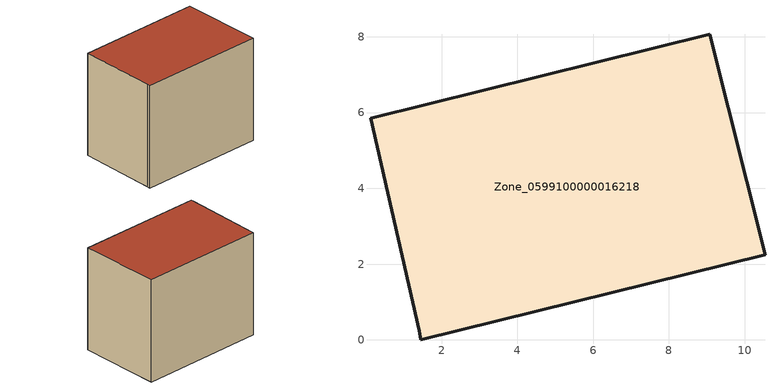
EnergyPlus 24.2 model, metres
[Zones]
Zone_0599100000016218
 floor ground (C_G): 0.12,5.85 9.08,8.07 10.53,2.24 1.45,0 1.41,0.24 z0
 wall outside (C_F): 10.53,2.24 9.08,8.07 0.12,5.85 1.41,0.24 1.45,0 10.53,2.24 z0:7.67
 roof outside (C_R): 9.08,8.07 0.12,5.85 1.41,0.24 1.45,0 10.53,2.24 z7.67
[BUILDING]
Pand.0599100000016218: North Axis=0; Terrain=City; Loads Convergence Tolerance Value=0.04; Temperature Convergence Tolerance Value=0.4; Solar Distribution=FullExterior; Maximum Number of Warmup Days=25; Minimum Number of Warmup Days=1
[Site:Location]
Rotterdam.The.Hague.AP_ZH_NLD Design_Conditions: Latitude=51.96; Longitude=4.45; Time Zone=1; Elevation=-4.5
[SITE:GROUNDTEMPERATURE:BUILDINGSURFACE]
18, 18, 18, 18, 18, 18, 18, 18, 18, 18, 18, 18
[MATERIAL] Thermal Absorptance=0.9; Solar Absorptance=0.7; Visible Absorptance=0.7
Name | Roughness | Thickness | Conductivity | Density | Specific Heat
G.TI.1965-1974 | MediumSmooth | 0.15 | 0.882353 | 540 | 1210
F.TI.1965-1974 | Rough | 0.3 | 0.697674 | 1920 | 840
R.TI.1965-1974 | MediumRough | 0.2 | 0.232558 | 1500 | 1000
[CONSTRUCTION]
C_G: G.TI.1965-1974
C_F: F.TI.1965-1974
C_R: R.TI.1965-1974
[ZONE]
Zone_0599100000016218: Type=1; Multiplier=1; Ceiling Height=Autocalculate; Volume=Autocalculate; Floor Area=autocalculate; Part of Total Floor Area=Yes
[ZONEINFILTRATION:DESIGNFLOWRATE]
Infil_Zone_0599100000016218: Zone or ZoneList or Space or SpaceList=Zone_0599100000016218; Schedule=AlwaysOn; Design Flow Rate Calculation Method=Flow/Area; Flow Rate per Floor Area=0.003; Constant Term Coefficient=1; Temperature Term Coefficient=0; Velocity Term Coefficient=0; Velocity Squared Term Coefficient=0
[HVACTEMPLATE:ZONE:IDEALLOADSAIRSYSTEM]
Zone_0599100000016218: Maximum Heating Supply Air Temperature=50; Minimum Cooling Supply Air Temperature=13; Maximum Heating Supply Air Humidity Ratio=0.0156; Minimum Cooling Supply Air Humidity Ratio=0.0077; Heating Limit=NoLimit; Cooling Limit=NoLimit; Dehumidification Control Type=ConstantSensibleHeatRatio; Cooling Sensible Heat Ratio=0.7; Dehumidification Setpoint=60; Humidification Control Type=None; Humidification Setpoint=30; Outdoor Air Method=None; Outdoor Air Flow Rate per Person=0.00944; Outdoor Air Flow Rate per Zone Floor Area=0; Outdoor Air Flow Rate per Zone=0; Demand Controlled Ventilation Type=None; Outdoor Air Economizer Type=NoEconomizer; Heat Recovery Type=None; Sensible Heat Recovery Effectiveness=0.7; Latent Heat Recovery Effectiveness=0.65
[ZONECONTROL:THERMOSTAT]
ThermostatControl_Zone_0599100000016218: Zone or ZoneList=Zone_0599100000016218; Control Type Schedule=DualSetpointControlType; Control 1=Thermostat_Zone_0599100000016218; Temperature Difference Between Cutout And Setpoint=0
[THERMOSTATSETPOINT:DUALSETPOINT]
Thermostat_Zone_0599100000016218: Heating Setpoint Temperature Schedule=HeatingSetpoint_Zone_0599100000016218; Cooling Setpoint Temperature Schedule=CoolingSetpoint_Zone_0599100000016218
[SCHEDULE:COMPACT]
HeatingSetpoint_Zone_0599100000016218: Through: 12/31, For: AllDays, Until: 24:00, 21
CoolingSetpoint_Zone_0599100000016218: Through: 12/31, For: AllDays, Until: 24:00, 24
DualSetpointControlType: Through: 12/31, For: AllDays, Until: 24:00, 4
AlwaysOn: Through: 12/31, For: AllDays, Until: 24:00, 1
